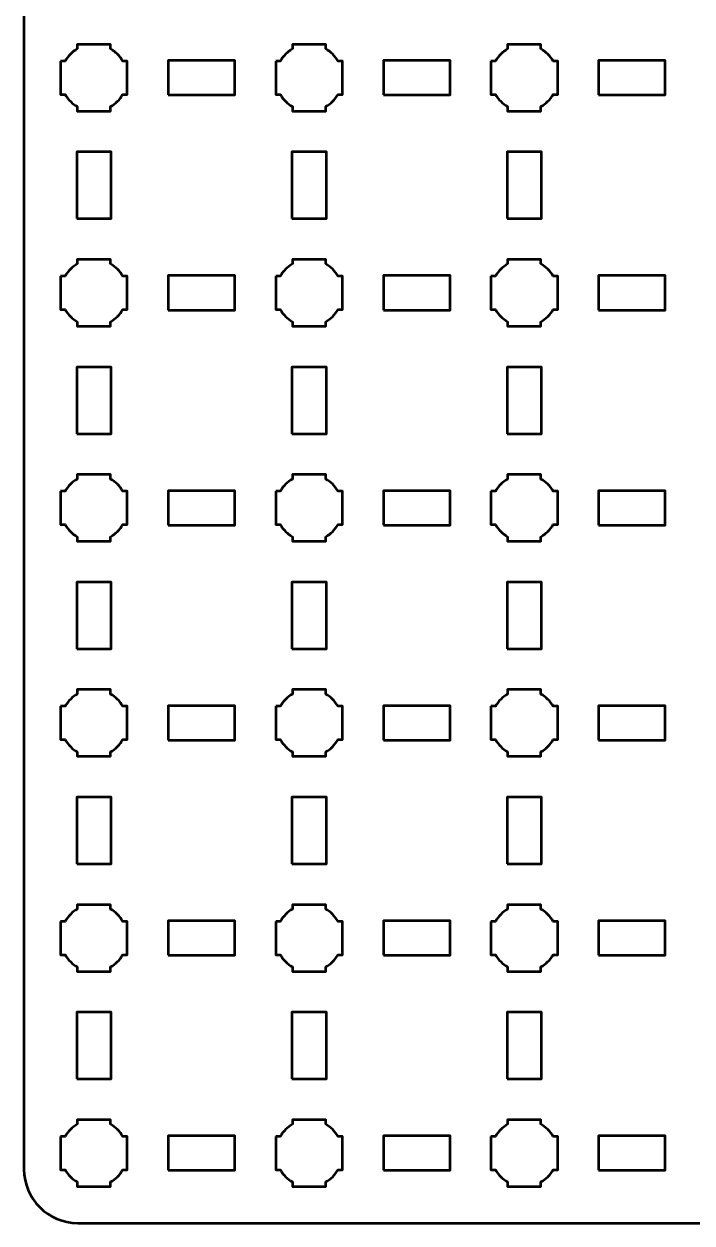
# Model space of a CAD drawing. Header units: centimetres. Extents: x -24.1 to 3.1, y -26.5 to -3.2.
# Drawn here: x -24.15 to -17.94, y -26.5 to -15.35 of the extents above; entities that cross this region are included whole.
import ezdxf

# ---------------------------------------------------------------- set-up
doc = ezdxf.new("R2010")
doc.units = ezdxf.units.CM
doc.header["$MEASUREMENT"] = 0
doc.layers.add('Layer 1', color=7, linetype='Continuous')

msp = doc.modelspace()

# ---------------------------------------------------------------- linework, layer by layer
at = {"layer": 'Layer 1', "color": 250, "lineweight": 53}
for points in [[(-22.81, -16.01), (-22.19, -16.01), (-22.19, -15.69), (-22.81, -15.69), (-22.81, -16.01)], [(-20.81, -16.01), (-20.19, -16.01), (-20.19, -15.69), (-20.81, -15.69), (-20.81, -16.01)], [(-18.81, -16.01), (-18.19, -16.01), (-18.19, -15.69), (-18.81, -15.69), (-18.81, -16.01)], [(-23.66, -17.16), (-23.34, -17.16), (-23.34, -16.54), (-23.66, -16.54), (-23.66, -17.16)], [(-21.66, -17.16), (-21.34, -17.16), (-21.34, -16.54), (-21.66, -16.54), (-21.66, -17.16)], [(-19.66, -17.16), (-19.34, -17.16), (-19.34, -16.54), (-19.66, -16.54), (-19.66, -17.16)], [(-22.81, -18.01), (-22.19, -18.01), (-22.19, -17.69), (-22.81, -17.69), (-22.81, -18.01)], [(-20.81, -18.01), (-20.19, -18.01), (-20.19, -17.69), (-20.81, -17.69), (-20.81, -18.01)], [(-18.81, -18.01), (-18.19, -18.01), (-18.19, -17.69), (-18.81, -17.69), (-18.81, -18.01)], [(-23.66, -19.16), (-23.34, -19.16), (-23.34, -18.54), (-23.66, -18.54), (-23.66, -19.16)], [(-21.66, -19.16), (-21.34, -19.16), (-21.34, -18.54), (-21.66, -18.54), (-21.66, -19.16)], [(-19.66, -19.16), (-19.34, -19.16), (-19.34, -18.54), (-19.66, -18.54), (-19.66, -19.16)], [(-22.81, -20.01), (-22.19, -20.01), (-22.19, -19.69), (-22.81, -19.69), (-22.81, -20.01)], [(-20.81, -20.01), (-20.19, -20.01), (-20.19, -19.69), (-20.81, -19.69), (-20.81, -20.01)], [(-18.81, -20.01), (-18.19, -20.01), (-18.19, -19.69), (-18.81, -19.69), (-18.81, -20.01)], [(-23.66, -21.16), (-23.34, -21.16), (-23.34, -20.54), (-23.66, -20.54), (-23.66, -21.16)], [(-21.66, -21.16), (-21.34, -21.16), (-21.34, -20.54), (-21.66, -20.54), (-21.66, -21.16)], [(-19.66, -21.16), (-19.34, -21.16), (-19.34, -20.54), (-19.66, -20.54), (-19.66, -21.16)], [(-22.81, -22.01), (-22.19, -22.01), (-22.19, -21.69), (-22.81, -21.69), (-22.81, -22.01)], [(-20.81, -22.01), (-20.19, -22.01), (-20.19, -21.69), (-20.81, -21.69), (-20.81, -22.01)], [(-18.81, -22.01), (-18.19, -22.01), (-18.19, -21.69), (-18.81, -21.69), (-18.81, -22.01)], [(-23.66, -23.16), (-23.34, -23.16), (-23.34, -22.54), (-23.66, -22.54), (-23.66, -23.16)], [(-21.66, -23.16), (-21.34, -23.16), (-21.34, -22.54), (-21.66, -22.54), (-21.66, -23.16)], [(-19.66, -23.16), (-19.34, -23.16), (-19.34, -22.54), (-19.66, -22.54), (-19.66, -23.16)], [(-22.81, -24.01), (-22.19, -24.01), (-22.19, -23.69), (-22.81, -23.69), (-22.81, -24.01)], [(-20.81, -24.01), (-20.19, -24.01), (-20.19, -23.69), (-20.81, -23.69), (-20.81, -24.01)], [(-18.81, -24.01), (-18.19, -24.01), (-18.19, -23.69), (-18.81, -23.69), (-18.81, -24.01)], [(-23.66, -25.16), (-23.34, -25.16), (-23.34, -24.54), (-23.66, -24.54), (-23.66, -25.16)], [(-21.66, -25.16), (-21.34, -25.16), (-21.34, -24.54), (-21.66, -24.54), (-21.66, -25.16)], [(-19.66, -25.16), (-19.34, -25.16), (-19.34, -24.54), (-19.66, -24.54), (-19.66, -25.16)], [(-22.81, -26.01), (-22.19, -26.01), (-22.19, -25.69), (-22.81, -25.69), (-22.81, -26.01)], [(-20.81, -26.01), (-20.19, -26.01), (-20.19, -25.69), (-20.81, -25.69), (-20.81, -26.01)], [(-18.81, -26.01), (-18.19, -26.01), (-18.19, -25.69), (-18.81, -25.69), (-18.81, -26.01)]]:
    msp.add_lwpolyline(points, close=True, dxfattribs=at)
msp.add_open_spline([(-24.15, -26), (-24.15, -26), (-24.15, -3.7), (-24.15, -3.7), (-24.15, -3.7), (-24.15, -3.42391), (-23.92609, -3.2), (-23.65, -3.2), (-23.65, -3.2), (-23.65, -3.2), (2.65, -3.2), (2.65, -3.2), (2.65, -3.2), (2.92609, -3.2), (3.15, -3.42391), (3.15, -3.7), (3.15, -3.7), (3.15, -3.7), (3.15, -26), (3.15, -26), (3.15, -26), (3.15, -26.27609), (2.92609, -26.5), (2.65, -26.5), (2.65, -26.5), (2.65, -26.5), (-23.65, -26.5), (-23.65, -26.5), (-23.65, -26.5), (-23.92609, -26.5), (-24.15, -26.27609), (-24.15, -26)], degree=3, knots=[0, 0, 0, 0, 0.125, 0.125, 0.125, 0.125, 0.25, 0.25, 0.25, 0.25, 0.375, 0.375, 0.375, 0.375, 0.5, 0.5, 0.5, 0.5, 0.625, 0.625, 0.625, 0.625, 0.75, 0.75, 0.75, 0.75, 0.875, 0.875, 0.875, 0.875, 1, 1, 1, 1], dxfattribs=at)
at = {"layer": 'Layer 1', "lineweight": 53}
for points in [[(-23.81, -15.695), (-23.81, -15.695), (-23.76851, -15.695), (-23.76851, -15.695), (-23.76851, -15.695), (-23.74128, -15.64795), (-23.70205, -15.60872), (-23.655, -15.58149), (-23.655, -15.58149), (-23.655, -15.58149), (-23.655, -15.54), (-23.655, -15.54), (-23.655, -15.54), (-23.655, -15.54), (-23.5, -15.54), (-23.5, -15.54), (-23.5, -15.54), (-23.5, -15.54), (-23.345, -15.54), (-23.345, -15.54), (-23.345, -15.54), (-23.345, -15.54), (-23.345, -15.58149), (-23.345, -15.58149), (-23.345, -15.58149), (-23.29795, -15.60872), (-23.25872, -15.64795), (-23.23149, -15.695), (-23.23149, -15.695), (-23.23149, -15.695), (-23.19, -15.695), (-23.19, -15.695), (-23.19, -15.695), (-23.19, -15.695), (-23.19, -15.85), (-23.19, -15.85), (-23.19, -15.85), (-23.19, -15.85), (-23.19, -16.005), (-23.19, -16.005), (-23.19, -16.005), (-23.19, -16.005), (-23.23149, -16.005), (-23.23149, -16.005), (-23.23149, -16.005), (-23.25872, -16.05205), (-23.29795, -16.09128), (-23.345, -16.11851), (-23.345, -16.11851), (-23.345, -16.11851), (-23.345, -16.16), (-23.345, -16.16), (-23.345, -16.16), (-23.345, -16.16), (-23.5, -16.16), (-23.5, -16.16), (-23.5, -16.16), (-23.5, -16.16), (-23.655, -16.16), (-23.655, -16.16), (-23.655, -16.16), (-23.655, -16.16), (-23.655, -16.11851), (-23.655, -16.11851), (-23.655, -16.11851), (-23.70205, -16.09128), (-23.74128, -16.05205), (-23.76851, -16.005), (-23.76851, -16.005), (-23.76851, -16.005), (-23.81, -16.005), (-23.81, -16.005), (-23.81, -16.005), (-23.81, -16.005), (-23.81, -15.85), (-23.81, -15.85), (-23.81, -15.85), (-23.81, -15.85), (-23.81, -15.695), (-23.81, -15.695)], [(-21.81, -15.695), (-21.81, -15.695), (-21.76851, -15.695), (-21.76851, -15.695), (-21.76851, -15.695), (-21.74128, -15.64795), (-21.70205, -15.60872), (-21.655, -15.58149), (-21.655, -15.58149), (-21.655, -15.58149), (-21.655, -15.54), (-21.655, -15.54), (-21.655, -15.54), (-21.655, -15.54), (-21.5, -15.54), (-21.5, -15.54), (-21.5, -15.54), (-21.5, -15.54), (-21.345, -15.54), (-21.345, -15.54), (-21.345, -15.54), (-21.345, -15.54), (-21.345, -15.58149), (-21.345, -15.58149), (-21.345, -15.58149), (-21.29795, -15.60872), (-21.25872, -15.64795), (-21.23149, -15.695), (-21.23149, -15.695), (-21.23149, -15.695), (-21.19, -15.695), (-21.19, -15.695), (-21.19, -15.695), (-21.19, -15.695), (-21.19, -15.85), (-21.19, -15.85), (-21.19, -15.85), (-21.19, -15.85), (-21.19, -16.005), (-21.19, -16.005), (-21.19, -16.005), (-21.19, -16.005), (-21.23149, -16.005), (-21.23149, -16.005), (-21.23149, -16.005), (-21.25872, -16.05205), (-21.29795, -16.09128), (-21.345, -16.11851), (-21.345, -16.11851), (-21.345, -16.11851), (-21.345, -16.16), (-21.345, -16.16), (-21.345, -16.16), (-21.345, -16.16), (-21.5, -16.16), (-21.5, -16.16), (-21.5, -16.16), (-21.5, -16.16), (-21.655, -16.16), (-21.655, -16.16), (-21.655, -16.16), (-21.655, -16.16), (-21.655, -16.11851), (-21.655, -16.11851), (-21.655, -16.11851), (-21.70205, -16.09128), (-21.74128, -16.05205), (-21.76851, -16.005), (-21.76851, -16.005), (-21.76851, -16.005), (-21.81, -16.005), (-21.81, -16.005), (-21.81, -16.005), (-21.81, -16.005), (-21.81, -15.85), (-21.81, -15.85), (-21.81, -15.85), (-21.81, -15.85), (-21.81, -15.695), (-21.81, -15.695)], [(-19.81, -15.695), (-19.81, -15.695), (-19.76851, -15.695), (-19.76851, -15.695), (-19.76851, -15.695), (-19.74128, -15.64795), (-19.70205, -15.60872), (-19.655, -15.58149), (-19.655, -15.58149), (-19.655, -15.58149), (-19.655, -15.54), (-19.655, -15.54), (-19.655, -15.54), (-19.655, -15.54), (-19.5, -15.54), (-19.5, -15.54), (-19.5, -15.54), (-19.5, -15.54), (-19.345, -15.54), (-19.345, -15.54), (-19.345, -15.54), (-19.345, -15.54), (-19.345, -15.58149), (-19.345, -15.58149), (-19.345, -15.58149), (-19.29795, -15.60872), (-19.25872, -15.64795), (-19.23149, -15.695), (-19.23149, -15.695), (-19.23149, -15.695), (-19.19, -15.695), (-19.19, -15.695), (-19.19, -15.695), (-19.19, -15.695), (-19.19, -15.85), (-19.19, -15.85), (-19.19, -15.85), (-19.19, -15.85), (-19.19, -16.005), (-19.19, -16.005), (-19.19, -16.005), (-19.19, -16.005), (-19.23149, -16.005), (-19.23149, -16.005), (-19.23149, -16.005), (-19.25872, -16.05205), (-19.29795, -16.09128), (-19.345, -16.11851), (-19.345, -16.11851), (-19.345, -16.11851), (-19.345, -16.16), (-19.345, -16.16), (-19.345, -16.16), (-19.345, -16.16), (-19.5, -16.16), (-19.5, -16.16), (-19.5, -16.16), (-19.5, -16.16), (-19.655, -16.16), (-19.655, -16.16), (-19.655, -16.16), (-19.655, -16.16), (-19.655, -16.11851), (-19.655, -16.11851), (-19.655, -16.11851), (-19.70205, -16.09128), (-19.74128, -16.05205), (-19.76851, -16.005), (-19.76851, -16.005), (-19.76851, -16.005), (-19.81, -16.005), (-19.81, -16.005), (-19.81, -16.005), (-19.81, -16.005), (-19.81, -15.85), (-19.81, -15.85), (-19.81, -15.85), (-19.81, -15.85), (-19.81, -15.695), (-19.81, -15.695)], [(-23.81, -17.695), (-23.81, -17.695), (-23.76851, -17.695), (-23.76851, -17.695), (-23.76851, -17.695), (-23.74128, -17.64795), (-23.70205, -17.60872), (-23.655, -17.58149), (-23.655, -17.58149), (-23.655, -17.58149), (-23.655, -17.54), (-23.655, -17.54), (-23.655, -17.54), (-23.655, -17.54), (-23.5, -17.54), (-23.5, -17.54), (-23.5, -17.54), (-23.5, -17.54), (-23.345, -17.54), (-23.345, -17.54), (-23.345, -17.54), (-23.345, -17.54), (-23.345, -17.58149), (-23.345, -17.58149), (-23.345, -17.58149), (-23.29795, -17.60872), (-23.25872, -17.64795), (-23.23149, -17.695), (-23.23149, -17.695), (-23.23149, -17.695), (-23.19, -17.695), (-23.19, -17.695), (-23.19, -17.695), (-23.19, -17.695), (-23.19, -17.85), (-23.19, -17.85), (-23.19, -17.85), (-23.19, -17.85), (-23.19, -18.005), (-23.19, -18.005), (-23.19, -18.005), (-23.19, -18.005), (-23.23149, -18.005), (-23.23149, -18.005), (-23.23149, -18.005), (-23.25872, -18.05205), (-23.29795, -18.09128), (-23.345, -18.11851), (-23.345, -18.11851), (-23.345, -18.11851), (-23.345, -18.16), (-23.345, -18.16), (-23.345, -18.16), (-23.345, -18.16), (-23.5, -18.16), (-23.5, -18.16), (-23.5, -18.16), (-23.5, -18.16), (-23.655, -18.16), (-23.655, -18.16), (-23.655, -18.16), (-23.655, -18.16), (-23.655, -18.11851), (-23.655, -18.11851), (-23.655, -18.11851), (-23.70205, -18.09128), (-23.74128, -18.05205), (-23.76851, -18.005), (-23.76851, -18.005), (-23.76851, -18.005), (-23.81, -18.005), (-23.81, -18.005), (-23.81, -18.005), (-23.81, -18.005), (-23.81, -17.85), (-23.81, -17.85), (-23.81, -17.85), (-23.81, -17.85), (-23.81, -17.695), (-23.81, -17.695)], [(-21.81, -17.695), (-21.81, -17.695), (-21.76851, -17.695), (-21.76851, -17.695), (-21.76851, -17.695), (-21.74128, -17.64795), (-21.70205, -17.60872), (-21.655, -17.58149), (-21.655, -17.58149), (-21.655, -17.58149), (-21.655, -17.54), (-21.655, -17.54), (-21.655, -17.54), (-21.655, -17.54), (-21.5, -17.54), (-21.5, -17.54), (-21.5, -17.54), (-21.5, -17.54), (-21.345, -17.54), (-21.345, -17.54), (-21.345, -17.54), (-21.345, -17.54), (-21.345, -17.58149), (-21.345, -17.58149), (-21.345, -17.58149), (-21.29795, -17.60872), (-21.25872, -17.64795), (-21.23149, -17.695), (-21.23149, -17.695), (-21.23149, -17.695), (-21.19, -17.695), (-21.19, -17.695), (-21.19, -17.695), (-21.19, -17.695), (-21.19, -17.85), (-21.19, -17.85), (-21.19, -17.85), (-21.19, -17.85), (-21.19, -18.005), (-21.19, -18.005), (-21.19, -18.005), (-21.19, -18.005), (-21.23149, -18.005), (-21.23149, -18.005), (-21.23149, -18.005), (-21.25872, -18.05205), (-21.29795, -18.09128), (-21.345, -18.11851), (-21.345, -18.11851), (-21.345, -18.11851), (-21.345, -18.16), (-21.345, -18.16), (-21.345, -18.16), (-21.345, -18.16), (-21.5, -18.16), (-21.5, -18.16), (-21.5, -18.16), (-21.5, -18.16), (-21.655, -18.16), (-21.655, -18.16), (-21.655, -18.16), (-21.655, -18.16), (-21.655, -18.11851), (-21.655, -18.11851), (-21.655, -18.11851), (-21.70205, -18.09128), (-21.74128, -18.05205), (-21.76851, -18.005), (-21.76851, -18.005), (-21.76851, -18.005), (-21.81, -18.005), (-21.81, -18.005), (-21.81, -18.005), (-21.81, -18.005), (-21.81, -17.85), (-21.81, -17.85), (-21.81, -17.85), (-21.81, -17.85), (-21.81, -17.695), (-21.81, -17.695)], [(-19.81, -17.695), (-19.81, -17.695), (-19.76851, -17.695), (-19.76851, -17.695), (-19.76851, -17.695), (-19.74128, -17.64795), (-19.70205, -17.60872), (-19.655, -17.58149), (-19.655, -17.58149), (-19.655, -17.58149), (-19.655, -17.54), (-19.655, -17.54), (-19.655, -17.54), (-19.655, -17.54), (-19.5, -17.54), (-19.5, -17.54), (-19.5, -17.54), (-19.5, -17.54), (-19.345, -17.54), (-19.345, -17.54), (-19.345, -17.54), (-19.345, -17.54), (-19.345, -17.58149), (-19.345, -17.58149), (-19.345, -17.58149), (-19.29795, -17.60872), (-19.25872, -17.64795), (-19.23149, -17.695), (-19.23149, -17.695), (-19.23149, -17.695), (-19.19, -17.695), (-19.19, -17.695), (-19.19, -17.695), (-19.19, -17.695), (-19.19, -17.85), (-19.19, -17.85), (-19.19, -17.85), (-19.19, -17.85), (-19.19, -18.005), (-19.19, -18.005), (-19.19, -18.005), (-19.19, -18.005), (-19.23149, -18.005), (-19.23149, -18.005), (-19.23149, -18.005), (-19.25872, -18.05205), (-19.29795, -18.09128), (-19.345, -18.11851), (-19.345, -18.11851), (-19.345, -18.11851), (-19.345, -18.16), (-19.345, -18.16), (-19.345, -18.16), (-19.345, -18.16), (-19.5, -18.16), (-19.5, -18.16), (-19.5, -18.16), (-19.5, -18.16), (-19.655, -18.16), (-19.655, -18.16), (-19.655, -18.16), (-19.655, -18.16), (-19.655, -18.11851), (-19.655, -18.11851), (-19.655, -18.11851), (-19.70205, -18.09128), (-19.74128, -18.05205), (-19.76851, -18.005), (-19.76851, -18.005), (-19.76851, -18.005), (-19.81, -18.005), (-19.81, -18.005), (-19.81, -18.005), (-19.81, -18.005), (-19.81, -17.85), (-19.81, -17.85), (-19.81, -17.85), (-19.81, -17.85), (-19.81, -17.695), (-19.81, -17.695)], [(-23.81, -19.695), (-23.81, -19.695), (-23.76851, -19.695), (-23.76851, -19.695), (-23.76851, -19.695), (-23.74128, -19.64795), (-23.70205, -19.60872), (-23.655, -19.58149), (-23.655, -19.58149), (-23.655, -19.58149), (-23.655, -19.54), (-23.655, -19.54), (-23.655, -19.54), (-23.655, -19.54), (-23.5, -19.54), (-23.5, -19.54), (-23.5, -19.54), (-23.5, -19.54), (-23.345, -19.54), (-23.345, -19.54), (-23.345, -19.54), (-23.345, -19.54), (-23.345, -19.58149), (-23.345, -19.58149), (-23.345, -19.58149), (-23.29795, -19.60872), (-23.25872, -19.64795), (-23.23149, -19.695), (-23.23149, -19.695), (-23.23149, -19.695), (-23.19, -19.695), (-23.19, -19.695), (-23.19, -19.695), (-23.19, -19.695), (-23.19, -19.85), (-23.19, -19.85), (-23.19, -19.85), (-23.19, -19.85), (-23.19, -20.005), (-23.19, -20.005), (-23.19, -20.005), (-23.19, -20.005), (-23.23149, -20.005), (-23.23149, -20.005), (-23.23149, -20.005), (-23.25872, -20.05205), (-23.29795, -20.09128), (-23.345, -20.11851), (-23.345, -20.11851), (-23.345, -20.11851), (-23.345, -20.16), (-23.345, -20.16), (-23.345, -20.16), (-23.345, -20.16), (-23.5, -20.16), (-23.5, -20.16), (-23.5, -20.16), (-23.5, -20.16), (-23.655, -20.16), (-23.655, -20.16), (-23.655, -20.16), (-23.655, -20.16), (-23.655, -20.11851), (-23.655, -20.11851), (-23.655, -20.11851), (-23.70205, -20.09128), (-23.74128, -20.05205), (-23.76851, -20.005), (-23.76851, -20.005), (-23.76851, -20.005), (-23.81, -20.005), (-23.81, -20.005), (-23.81, -20.005), (-23.81, -20.005), (-23.81, -19.85), (-23.81, -19.85), (-23.81, -19.85), (-23.81, -19.85), (-23.81, -19.695), (-23.81, -19.695)], [(-21.81, -19.695), (-21.81, -19.695), (-21.76851, -19.695), (-21.76851, -19.695), (-21.76851, -19.695), (-21.74128, -19.64795), (-21.70205, -19.60872), (-21.655, -19.58149), (-21.655, -19.58149), (-21.655, -19.58149), (-21.655, -19.54), (-21.655, -19.54), (-21.655, -19.54), (-21.655, -19.54), (-21.5, -19.54), (-21.5, -19.54), (-21.5, -19.54), (-21.5, -19.54), (-21.345, -19.54), (-21.345, -19.54), (-21.345, -19.54), (-21.345, -19.54), (-21.345, -19.58149), (-21.345, -19.58149), (-21.345, -19.58149), (-21.29795, -19.60872), (-21.25872, -19.64795), (-21.23149, -19.695), (-21.23149, -19.695), (-21.23149, -19.695), (-21.19, -19.695), (-21.19, -19.695), (-21.19, -19.695), (-21.19, -19.695), (-21.19, -19.85), (-21.19, -19.85), (-21.19, -19.85), (-21.19, -19.85), (-21.19, -20.005), (-21.19, -20.005), (-21.19, -20.005), (-21.19, -20.005), (-21.23149, -20.005), (-21.23149, -20.005), (-21.23149, -20.005), (-21.25872, -20.05205), (-21.29795, -20.09128), (-21.345, -20.11851), (-21.345, -20.11851), (-21.345, -20.11851), (-21.345, -20.16), (-21.345, -20.16), (-21.345, -20.16), (-21.345, -20.16), (-21.5, -20.16), (-21.5, -20.16), (-21.5, -20.16), (-21.5, -20.16), (-21.655, -20.16), (-21.655, -20.16), (-21.655, -20.16), (-21.655, -20.16), (-21.655, -20.11851), (-21.655, -20.11851), (-21.655, -20.11851), (-21.70205, -20.09128), (-21.74128, -20.05205), (-21.76851, -20.005), (-21.76851, -20.005), (-21.76851, -20.005), (-21.81, -20.005), (-21.81, -20.005), (-21.81, -20.005), (-21.81, -20.005), (-21.81, -19.85), (-21.81, -19.85), (-21.81, -19.85), (-21.81, -19.85), (-21.81, -19.695), (-21.81, -19.695)], [(-19.81, -19.695), (-19.81, -19.695), (-19.76851, -19.695), (-19.76851, -19.695), (-19.76851, -19.695), (-19.74128, -19.64795), (-19.70205, -19.60872), (-19.655, -19.58149), (-19.655, -19.58149), (-19.655, -19.58149), (-19.655, -19.54), (-19.655, -19.54), (-19.655, -19.54), (-19.655, -19.54), (-19.5, -19.54), (-19.5, -19.54), (-19.5, -19.54), (-19.5, -19.54), (-19.345, -19.54), (-19.345, -19.54), (-19.345, -19.54), (-19.345, -19.54), (-19.345, -19.58149), (-19.345, -19.58149), (-19.345, -19.58149), (-19.29795, -19.60872), (-19.25872, -19.64795), (-19.23149, -19.695), (-19.23149, -19.695), (-19.23149, -19.695), (-19.19, -19.695), (-19.19, -19.695), (-19.19, -19.695), (-19.19, -19.695), (-19.19, -19.85), (-19.19, -19.85), (-19.19, -19.85), (-19.19, -19.85), (-19.19, -20.005), (-19.19, -20.005), (-19.19, -20.005), (-19.19, -20.005), (-19.23149, -20.005), (-19.23149, -20.005), (-19.23149, -20.005), (-19.25872, -20.05205), (-19.29795, -20.09128), (-19.345, -20.11851), (-19.345, -20.11851), (-19.345, -20.11851), (-19.345, -20.16), (-19.345, -20.16), (-19.345, -20.16), (-19.345, -20.16), (-19.5, -20.16), (-19.5, -20.16), (-19.5, -20.16), (-19.5, -20.16), (-19.655, -20.16), (-19.655, -20.16), (-19.655, -20.16), (-19.655, -20.16), (-19.655, -20.11851), (-19.655, -20.11851), (-19.655, -20.11851), (-19.70205, -20.09128), (-19.74128, -20.05205), (-19.76851, -20.005), (-19.76851, -20.005), (-19.76851, -20.005), (-19.81, -20.005), (-19.81, -20.005), (-19.81, -20.005), (-19.81, -20.005), (-19.81, -19.85), (-19.81, -19.85), (-19.81, -19.85), (-19.81, -19.85), (-19.81, -19.695), (-19.81, -19.695)], [(-23.81, -21.695), (-23.81, -21.695), (-23.76851, -21.695), (-23.76851, -21.695), (-23.76851, -21.695), (-23.74128, -21.64795), (-23.70205, -21.60872), (-23.655, -21.58149), (-23.655, -21.58149), (-23.655, -21.58149), (-23.655, -21.54), (-23.655, -21.54), (-23.655, -21.54), (-23.655, -21.54), (-23.5, -21.54), (-23.5, -21.54), (-23.5, -21.54), (-23.5, -21.54), (-23.345, -21.54), (-23.345, -21.54), (-23.345, -21.54), (-23.345, -21.54), (-23.345, -21.58149), (-23.345, -21.58149), (-23.345, -21.58149), (-23.29795, -21.60872), (-23.25872, -21.64795), (-23.23149, -21.695), (-23.23149, -21.695), (-23.23149, -21.695), (-23.19, -21.695), (-23.19, -21.695), (-23.19, -21.695), (-23.19, -21.695), (-23.19, -21.85), (-23.19, -21.85), (-23.19, -21.85), (-23.19, -21.85), (-23.19, -22.005), (-23.19, -22.005), (-23.19, -22.005), (-23.19, -22.005), (-23.23149, -22.005), (-23.23149, -22.005), (-23.23149, -22.005), (-23.25872, -22.05205), (-23.29795, -22.09128), (-23.345, -22.11851), (-23.345, -22.11851), (-23.345, -22.11851), (-23.345, -22.16), (-23.345, -22.16), (-23.345, -22.16), (-23.345, -22.16), (-23.5, -22.16), (-23.5, -22.16), (-23.5, -22.16), (-23.5, -22.16), (-23.655, -22.16), (-23.655, -22.16), (-23.655, -22.16), (-23.655, -22.16), (-23.655, -22.11851), (-23.655, -22.11851), (-23.655, -22.11851), (-23.70205, -22.09128), (-23.74128, -22.05205), (-23.76851, -22.005), (-23.76851, -22.005), (-23.76851, -22.005), (-23.81, -22.005), (-23.81, -22.005), (-23.81, -22.005), (-23.81, -22.005), (-23.81, -21.85), (-23.81, -21.85), (-23.81, -21.85), (-23.81, -21.85), (-23.81, -21.695), (-23.81, -21.695)], [(-21.81, -21.695), (-21.81, -21.695), (-21.76851, -21.695), (-21.76851, -21.695), (-21.76851, -21.695), (-21.74128, -21.64795), (-21.70205, -21.60872), (-21.655, -21.58149), (-21.655, -21.58149), (-21.655, -21.58149), (-21.655, -21.54), (-21.655, -21.54), (-21.655, -21.54), (-21.655, -21.54), (-21.5, -21.54), (-21.5, -21.54), (-21.5, -21.54), (-21.5, -21.54), (-21.345, -21.54), (-21.345, -21.54), (-21.345, -21.54), (-21.345, -21.54), (-21.345, -21.58149), (-21.345, -21.58149), (-21.345, -21.58149), (-21.29795, -21.60872), (-21.25872, -21.64795), (-21.23149, -21.695), (-21.23149, -21.695), (-21.23149, -21.695), (-21.19, -21.695), (-21.19, -21.695), (-21.19, -21.695), (-21.19, -21.695), (-21.19, -21.85), (-21.19, -21.85), (-21.19, -21.85), (-21.19, -21.85), (-21.19, -22.005), (-21.19, -22.005), (-21.19, -22.005), (-21.19, -22.005), (-21.23149, -22.005), (-21.23149, -22.005), (-21.23149, -22.005), (-21.25872, -22.05205), (-21.29795, -22.09128), (-21.345, -22.11851), (-21.345, -22.11851), (-21.345, -22.11851), (-21.345, -22.16), (-21.345, -22.16), (-21.345, -22.16), (-21.345, -22.16), (-21.5, -22.16), (-21.5, -22.16), (-21.5, -22.16), (-21.5, -22.16), (-21.655, -22.16), (-21.655, -22.16), (-21.655, -22.16), (-21.655, -22.16), (-21.655, -22.11851), (-21.655, -22.11851), (-21.655, -22.11851), (-21.70205, -22.09128), (-21.74128, -22.05205), (-21.76851, -22.005), (-21.76851, -22.005), (-21.76851, -22.005), (-21.81, -22.005), (-21.81, -22.005), (-21.81, -22.005), (-21.81, -22.005), (-21.81, -21.85), (-21.81, -21.85), (-21.81, -21.85), (-21.81, -21.85), (-21.81, -21.695), (-21.81, -21.695)], [(-19.81, -21.695), (-19.81, -21.695), (-19.76851, -21.695), (-19.76851, -21.695), (-19.76851, -21.695), (-19.74128, -21.64795), (-19.70205, -21.60872), (-19.655, -21.58149), (-19.655, -21.58149), (-19.655, -21.58149), (-19.655, -21.54), (-19.655, -21.54), (-19.655, -21.54), (-19.655, -21.54), (-19.5, -21.54), (-19.5, -21.54), (-19.5, -21.54), (-19.5, -21.54), (-19.345, -21.54), (-19.345, -21.54), (-19.345, -21.54), (-19.345, -21.54), (-19.345, -21.58149), (-19.345, -21.58149), (-19.345, -21.58149), (-19.29795, -21.60872), (-19.25872, -21.64795), (-19.23149, -21.695), (-19.23149, -21.695), (-19.23149, -21.695), (-19.19, -21.695), (-19.19, -21.695), (-19.19, -21.695), (-19.19, -21.695), (-19.19, -21.85), (-19.19, -21.85), (-19.19, -21.85), (-19.19, -21.85), (-19.19, -22.005), (-19.19, -22.005), (-19.19, -22.005), (-19.19, -22.005), (-19.23149, -22.005), (-19.23149, -22.005), (-19.23149, -22.005), (-19.25872, -22.05205), (-19.29795, -22.09128), (-19.345, -22.11851), (-19.345, -22.11851), (-19.345, -22.11851), (-19.345, -22.16), (-19.345, -22.16), (-19.345, -22.16), (-19.345, -22.16), (-19.5, -22.16), (-19.5, -22.16), (-19.5, -22.16), (-19.5, -22.16), (-19.655, -22.16), (-19.655, -22.16), (-19.655, -22.16), (-19.655, -22.16), (-19.655, -22.11851), (-19.655, -22.11851), (-19.655, -22.11851), (-19.70205, -22.09128), (-19.74128, -22.05205), (-19.76851, -22.005), (-19.76851, -22.005), (-19.76851, -22.005), (-19.81, -22.005), (-19.81, -22.005), (-19.81, -22.005), (-19.81, -22.005), (-19.81, -21.85), (-19.81, -21.85), (-19.81, -21.85), (-19.81, -21.85), (-19.81, -21.695), (-19.81, -21.695)], [(-23.81, -23.695), (-23.81, -23.695), (-23.76851, -23.695), (-23.76851, -23.695), (-23.76851, -23.695), (-23.74128, -23.64795), (-23.70205, -23.60872), (-23.655, -23.58149), (-23.655, -23.58149), (-23.655, -23.58149), (-23.655, -23.54), (-23.655, -23.54), (-23.655, -23.54), (-23.655, -23.54), (-23.5, -23.54), (-23.5, -23.54), (-23.5, -23.54), (-23.5, -23.54), (-23.345, -23.54), (-23.345, -23.54), (-23.345, -23.54), (-23.345, -23.54), (-23.345, -23.58149), (-23.345, -23.58149), (-23.345, -23.58149), (-23.29795, -23.60872), (-23.25872, -23.64795), (-23.23149, -23.695), (-23.23149, -23.695), (-23.23149, -23.695), (-23.19, -23.695), (-23.19, -23.695), (-23.19, -23.695), (-23.19, -23.695), (-23.19, -23.85), (-23.19, -23.85), (-23.19, -23.85), (-23.19, -23.85), (-23.19, -24.005), (-23.19, -24.005), (-23.19, -24.005), (-23.19, -24.005), (-23.23149, -24.005), (-23.23149, -24.005), (-23.23149, -24.005), (-23.25872, -24.05205), (-23.29795, -24.09128), (-23.345, -24.11851), (-23.345, -24.11851), (-23.345, -24.11851), (-23.345, -24.16), (-23.345, -24.16), (-23.345, -24.16), (-23.345, -24.16), (-23.5, -24.16), (-23.5, -24.16), (-23.5, -24.16), (-23.5, -24.16), (-23.655, -24.16), (-23.655, -24.16), (-23.655, -24.16), (-23.655, -24.16), (-23.655, -24.11851), (-23.655, -24.11851), (-23.655, -24.11851), (-23.70205, -24.09128), (-23.74128, -24.05205), (-23.76851, -24.005), (-23.76851, -24.005), (-23.76851, -24.005), (-23.81, -24.005), (-23.81, -24.005), (-23.81, -24.005), (-23.81, -24.005), (-23.81, -23.85), (-23.81, -23.85), (-23.81, -23.85), (-23.81, -23.85), (-23.81, -23.695), (-23.81, -23.695)], [(-21.81, -23.695), (-21.81, -23.695), (-21.76851, -23.695), (-21.76851, -23.695), (-21.76851, -23.695), (-21.74128, -23.64795), (-21.70205, -23.60872), (-21.655, -23.58149), (-21.655, -23.58149), (-21.655, -23.58149), (-21.655, -23.54), (-21.655, -23.54), (-21.655, -23.54), (-21.655, -23.54), (-21.5, -23.54), (-21.5, -23.54), (-21.5, -23.54), (-21.5, -23.54), (-21.345, -23.54), (-21.345, -23.54), (-21.345, -23.54), (-21.345, -23.54), (-21.345, -23.58149), (-21.345, -23.58149), (-21.345, -23.58149), (-21.29795, -23.60872), (-21.25872, -23.64795), (-21.23149, -23.695), (-21.23149, -23.695), (-21.23149, -23.695), (-21.19, -23.695), (-21.19, -23.695), (-21.19, -23.695), (-21.19, -23.695), (-21.19, -23.85), (-21.19, -23.85), (-21.19, -23.85), (-21.19, -23.85), (-21.19, -24.005), (-21.19, -24.005), (-21.19, -24.005), (-21.19, -24.005), (-21.23149, -24.005), (-21.23149, -24.005), (-21.23149, -24.005), (-21.25872, -24.05205), (-21.29795, -24.09128), (-21.345, -24.11851), (-21.345, -24.11851), (-21.345, -24.11851), (-21.345, -24.16), (-21.345, -24.16), (-21.345, -24.16), (-21.345, -24.16), (-21.5, -24.16), (-21.5, -24.16), (-21.5, -24.16), (-21.5, -24.16), (-21.655, -24.16), (-21.655, -24.16), (-21.655, -24.16), (-21.655, -24.16), (-21.655, -24.11851), (-21.655, -24.11851), (-21.655, -24.11851), (-21.70205, -24.09128), (-21.74128, -24.05205), (-21.76851, -24.005), (-21.76851, -24.005), (-21.76851, -24.005), (-21.81, -24.005), (-21.81, -24.005), (-21.81, -24.005), (-21.81, -24.005), (-21.81, -23.85), (-21.81, -23.85), (-21.81, -23.85), (-21.81, -23.85), (-21.81, -23.695), (-21.81, -23.695)], [(-19.81, -23.695), (-19.81, -23.695), (-19.76851, -23.695), (-19.76851, -23.695), (-19.76851, -23.695), (-19.74128, -23.64795), (-19.70205, -23.60872), (-19.655, -23.58149), (-19.655, -23.58149), (-19.655, -23.58149), (-19.655, -23.54), (-19.655, -23.54), (-19.655, -23.54), (-19.655, -23.54), (-19.5, -23.54), (-19.5, -23.54), (-19.5, -23.54), (-19.5, -23.54), (-19.345, -23.54), (-19.345, -23.54), (-19.345, -23.54), (-19.345, -23.54), (-19.345, -23.58149), (-19.345, -23.58149), (-19.345, -23.58149), (-19.29795, -23.60872), (-19.25872, -23.64795), (-19.23149, -23.695), (-19.23149, -23.695), (-19.23149, -23.695), (-19.19, -23.695), (-19.19, -23.695), (-19.19, -23.695), (-19.19, -23.695), (-19.19, -23.85), (-19.19, -23.85), (-19.19, -23.85), (-19.19, -23.85), (-19.19, -24.005), (-19.19, -24.005), (-19.19, -24.005), (-19.19, -24.005), (-19.23149, -24.005), (-19.23149, -24.005), (-19.23149, -24.005), (-19.25872, -24.05205), (-19.29795, -24.09128), (-19.345, -24.11851), (-19.345, -24.11851), (-19.345, -24.11851), (-19.345, -24.16), (-19.345, -24.16), (-19.345, -24.16), (-19.345, -24.16), (-19.5, -24.16), (-19.5, -24.16), (-19.5, -24.16), (-19.5, -24.16), (-19.655, -24.16), (-19.655, -24.16), (-19.655, -24.16), (-19.655, -24.16), (-19.655, -24.11851), (-19.655, -24.11851), (-19.655, -24.11851), (-19.70205, -24.09128), (-19.74128, -24.05205), (-19.76851, -24.005), (-19.76851, -24.005), (-19.76851, -24.005), (-19.81, -24.005), (-19.81, -24.005), (-19.81, -24.005), (-19.81, -24.005), (-19.81, -23.85), (-19.81, -23.85), (-19.81, -23.85), (-19.81, -23.85), (-19.81, -23.695), (-19.81, -23.695)], [(-23.81, -25.695), (-23.81, -25.695), (-23.76851, -25.695), (-23.76851, -25.695), (-23.76851, -25.695), (-23.74128, -25.64795), (-23.70205, -25.60872), (-23.655, -25.58149), (-23.655, -25.58149), (-23.655, -25.58149), (-23.655, -25.54), (-23.655, -25.54), (-23.655, -25.54), (-23.655, -25.54), (-23.5, -25.54), (-23.5, -25.54), (-23.5, -25.54), (-23.5, -25.54), (-23.345, -25.54), (-23.345, -25.54), (-23.345, -25.54), (-23.345, -25.54), (-23.345, -25.58149), (-23.345, -25.58149), (-23.345, -25.58149), (-23.29795, -25.60872), (-23.25872, -25.64795), (-23.23149, -25.695), (-23.23149, -25.695), (-23.23149, -25.695), (-23.19, -25.695), (-23.19, -25.695), (-23.19, -25.695), (-23.19, -25.695), (-23.19, -25.85), (-23.19, -25.85), (-23.19, -25.85), (-23.19, -25.85), (-23.19, -26.005), (-23.19, -26.005), (-23.19, -26.005), (-23.19, -26.005), (-23.23149, -26.005), (-23.23149, -26.005), (-23.23149, -26.005), (-23.25872, -26.05205), (-23.29795, -26.09128), (-23.345, -26.11851), (-23.345, -26.11851), (-23.345, -26.11851), (-23.345, -26.16), (-23.345, -26.16), (-23.345, -26.16), (-23.345, -26.16), (-23.5, -26.16), (-23.5, -26.16), (-23.5, -26.16), (-23.5, -26.16), (-23.655, -26.16), (-23.655, -26.16), (-23.655, -26.16), (-23.655, -26.16), (-23.655, -26.11851), (-23.655, -26.11851), (-23.655, -26.11851), (-23.70205, -26.09128), (-23.74128, -26.05205), (-23.76851, -26.005), (-23.76851, -26.005), (-23.76851, -26.005), (-23.81, -26.005), (-23.81, -26.005), (-23.81, -26.005), (-23.81, -26.005), (-23.81, -25.85), (-23.81, -25.85), (-23.81, -25.85), (-23.81, -25.85), (-23.81, -25.695), (-23.81, -25.695)], [(-21.81, -25.695), (-21.81, -25.695), (-21.76851, -25.695), (-21.76851, -25.695), (-21.76851, -25.695), (-21.74128, -25.64795), (-21.70205, -25.60872), (-21.655, -25.58149), (-21.655, -25.58149), (-21.655, -25.58149), (-21.655, -25.54), (-21.655, -25.54), (-21.655, -25.54), (-21.655, -25.54), (-21.5, -25.54), (-21.5, -25.54), (-21.5, -25.54), (-21.5, -25.54), (-21.345, -25.54), (-21.345, -25.54), (-21.345, -25.54), (-21.345, -25.54), (-21.345, -25.58149), (-21.345, -25.58149), (-21.345, -25.58149), (-21.29795, -25.60872), (-21.25872, -25.64795), (-21.23149, -25.695), (-21.23149, -25.695), (-21.23149, -25.695), (-21.19, -25.695), (-21.19, -25.695), (-21.19, -25.695), (-21.19, -25.695), (-21.19, -25.85), (-21.19, -25.85), (-21.19, -25.85), (-21.19, -25.85), (-21.19, -26.005), (-21.19, -26.005), (-21.19, -26.005), (-21.19, -26.005), (-21.23149, -26.005), (-21.23149, -26.005), (-21.23149, -26.005), (-21.25872, -26.05205), (-21.29795, -26.09128), (-21.345, -26.11851), (-21.345, -26.11851), (-21.345, -26.11851), (-21.345, -26.16), (-21.345, -26.16), (-21.345, -26.16), (-21.345, -26.16), (-21.5, -26.16), (-21.5, -26.16), (-21.5, -26.16), (-21.5, -26.16), (-21.655, -26.16), (-21.655, -26.16), (-21.655, -26.16), (-21.655, -26.16), (-21.655, -26.11851), (-21.655, -26.11851), (-21.655, -26.11851), (-21.70205, -26.09128), (-21.74128, -26.05205), (-21.76851, -26.005), (-21.76851, -26.005), (-21.76851, -26.005), (-21.81, -26.005), (-21.81, -26.005), (-21.81, -26.005), (-21.81, -26.005), (-21.81, -25.85), (-21.81, -25.85), (-21.81, -25.85), (-21.81, -25.85), (-21.81, -25.695), (-21.81, -25.695)], [(-19.81, -25.695), (-19.81, -25.695), (-19.76851, -25.695), (-19.76851, -25.695), (-19.76851, -25.695), (-19.74128, -25.64795), (-19.70205, -25.60872), (-19.655, -25.58149), (-19.655, -25.58149), (-19.655, -25.58149), (-19.655, -25.54), (-19.655, -25.54), (-19.655, -25.54), (-19.655, -25.54), (-19.5, -25.54), (-19.5, -25.54), (-19.5, -25.54), (-19.5, -25.54), (-19.345, -25.54), (-19.345, -25.54), (-19.345, -25.54), (-19.345, -25.54), (-19.345, -25.58149), (-19.345, -25.58149), (-19.345, -25.58149), (-19.29795, -25.60872), (-19.25872, -25.64795), (-19.23149, -25.695), (-19.23149, -25.695), (-19.23149, -25.695), (-19.19, -25.695), (-19.19, -25.695), (-19.19, -25.695), (-19.19, -25.695), (-19.19, -25.85), (-19.19, -25.85), (-19.19, -25.85), (-19.19, -25.85), (-19.19, -26.005), (-19.19, -26.005), (-19.19, -26.005), (-19.19, -26.005), (-19.23149, -26.005), (-19.23149, -26.005), (-19.23149, -26.005), (-19.25872, -26.05205), (-19.29795, -26.09128), (-19.345, -26.11851), (-19.345, -26.11851), (-19.345, -26.11851), (-19.345, -26.16), (-19.345, -26.16), (-19.345, -26.16), (-19.345, -26.16), (-19.5, -26.16), (-19.5, -26.16), (-19.5, -26.16), (-19.5, -26.16), (-19.655, -26.16), (-19.655, -26.16), (-19.655, -26.16), (-19.655, -26.16), (-19.655, -26.11851), (-19.655, -26.11851), (-19.655, -26.11851), (-19.70205, -26.09128), (-19.74128, -26.05205), (-19.76851, -26.005), (-19.76851, -26.005), (-19.76851, -26.005), (-19.81, -26.005), (-19.81, -26.005), (-19.81, -26.005), (-19.81, -26.005), (-19.81, -25.85), (-19.81, -25.85), (-19.81, -25.85), (-19.81, -25.85), (-19.81, -25.695), (-19.81, -25.695)]]:
    msp.add_open_spline(points, degree=3, knots=[0, 0, 0, 0, 0.05, 0.05, 0.05, 0.05, 0.1, 0.1, 0.1, 0.1, 0.15, 0.15, 0.15, 0.15, 0.2, 0.2, 0.2, 0.2, 0.25, 0.25, 0.25, 0.25, 0.3, 0.3, 0.3, 0.3, 0.35, 0.35, 0.35, 0.35, 0.4, 0.4, 0.4, 0.4, 0.45, 0.45, 0.45, 0.45, 0.5, 0.5, 0.5, 0.5, 0.55, 0.55, 0.55, 0.55, 0.6, 0.6, 0.6, 0.6, 0.65, 0.65, 0.65, 0.65, 0.7, 0.7, 0.7, 0.7, 0.75, 0.75, 0.75, 0.75, 0.8, 0.8, 0.8, 0.8, 0.85, 0.85, 0.85, 0.85, 0.9, 0.9, 0.9, 0.9, 0.95, 0.95, 0.95, 0.95, 1, 1, 1, 1], dxfattribs=at)

doc.saveas('drawing.dxf')
